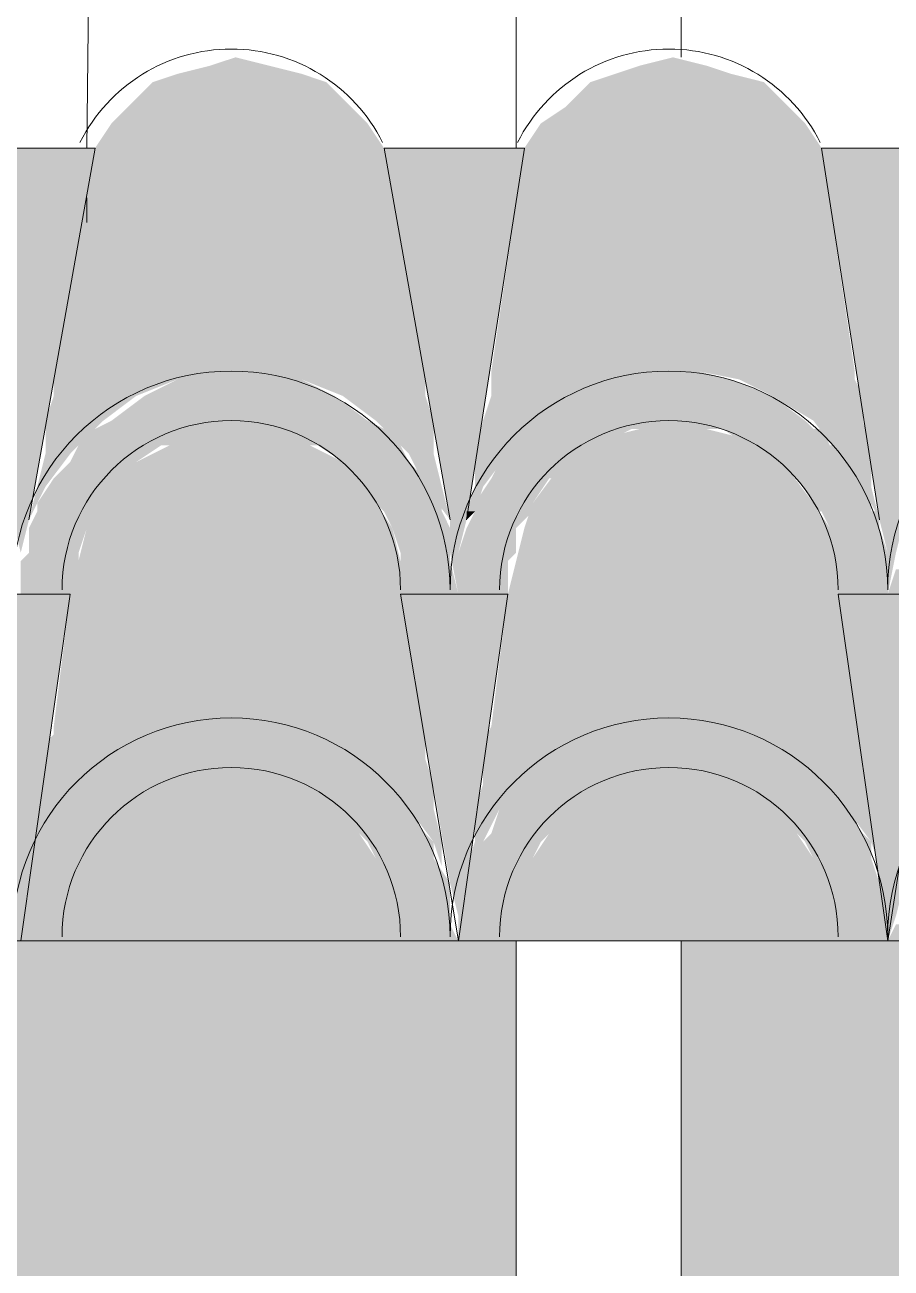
# Model space of a CAD drawing. Header units: millimetres. Extents: x 3949 to 6216, y -1987 to -943.
# Drawn here: x 4943.61 to 4948.73, y -1569.52 to -1562.17 of the extents above; entities that cross this region are included whole.
import ezdxf

# ---------------------------------------------------------------- set-up
doc = ezdxf.new("R2010")
doc.units = ezdxf.units.MM
doc.layers.add('PADRÃO DE ENTRADA', color=7, linetype='Continuous', lineweight=0)

msp = doc.modelspace()

# ---------------------------------------------------------------- hatches: boundary and pattern name
at = {"layer": 'PADRÃO DE ENTRADA'}
h = msp.add_hatch(dxfattribs=at)
h.set_pattern_fill('ANGLE', color=8, scale=30.153826)
h.set_pattern_definition([(0, (-26.65, -5794.58), (0, 210.6245), [153.1814, -57.443]), (90, (-26.65, -5794.58), (-210.6245, 1e-14), [153.1814, -57.443])])
h.paths.add_polyline_path([(4946.5162, -1524.1397), (4946.028, -1524.1397), (4945.6374, -1523.505), (4944.9539, -1524.7743), (4944.7098, -1524.1397), (4944.5145, -1524.1397), (4944.1908, -1545.4254), (4946.5162, -1545.4254)])
h.paths.add_polyline_path([(4949.836, -1524.1397), (4949.6407, -1524.1397), (4949.1525, -1523.4562), (4948.5178, -1524.9208), (4948.2249, -1524.1397), (4947.4926, -1524.1397), (4947.4926, -1545.4254), (4949.9717, -1545.4254)])
h.paths.add_polyline_path([(4946.5162, -1546.2553), (4944.1782, -1546.2553), (4944.124, -1549.8192), (4943.9787, -1562.7949, -0.600759), (4945.7426, -1562.9031), (4946.5162, -1562.9031)])
h.paths.add_polyline_path([(4949.977, -1546.2553), (4947.4926, -1546.2553), (4947.4926, -1562.32, -0.274072), (4948.3301, -1562.9031), (4949.0961, -1562.9031, -0.313671), (4950.0794, -1562.3199)])
at = {"layer": 'PADRÃO DE ENTRADA', "true_color": 0xffdf7e}
h = msp.add_hatch(color=41, dxfattribs=at)
h.dxf.hatch_style = 1
h.paths.add_polyline_path([(4946.5162, -1567.5899), (4946.1744, -1567.5899), (4945.8327, -1567.5899), (4940.9018, -1567.5899), (4940.7065, -1567.5899), (4923.7658, -1567.5899), (4923.3265, -1567.5899), (4923.0335, -1567.5899), (4922.6918, -1567.5899), (4922.2524, -1567.5899), (4922.2524, -1581.3057), (4932.4884, -1581.3057), (4937.8931, -1583.4481), (4937.9563, -1583.2586), (4939.0792, -1583.942), (4937.8098, -1583.6979), (4937.8931, -1583.4481), (4932.4884, -1581.3057), (4922.2524, -1581.3057), (4922.2524, -1592.8135), (4923.5562, -1593.3303), (4923.6194, -1593.1407), (4924.7423, -1593.8242), (4923.4729, -1593.5801), (4923.5562, -1593.3303), (4922.2524, -1592.8135), (4922.2524, -1612.163), (4946.2315, -1612.163), (4946.2315, -1610.7472), (4947.5009, -1610.7472), (4947.5009, -1612.163), (4957.594, -1612.163), (4957.3514, -1567.5899), (4947.4926, -1567.5899), (4947.4926, -1577.7445), (4954.0829, -1577.7445), (4954.0829, -1601.9333), (4947.9403, -1601.9333), (4947.9403, -1602.8609), (4945.5969, -1602.8609), (4945.5969, -1601.9333), (4942.7182, -1601.9333), (4942.7182, -1602.3861), (4941.2664, -1602.3861), (4941.2664, -1601.9333), (4939.5734, -1601.9333), (4939.5734, -1577.7445), (4946.5162, -1577.7445)])
h.paths.add_polyline_path([(4937.7954, -1594.9219), (4937.7954, -1595.2138), (4938.3666, -1595.2138), (4938.3666, -1595.8485), (4937.7954, -1595.8485), (4937.7954, -1596.1151), (4926.3079, -1596.1151), (4926.3079, -1595.8485), (4925.7113, -1595.8485), (4925.7113, -1595.2138), (4926.3079, -1595.2138), (4926.3079, -1594.9219)], flags=16)
h.paths.add_polyline_path([(4937.1988, -1595.2138), (4937.1988, -1595.1123), (4937.6558, -1595.1123), (4937.6558, -1595.9501), (4937.1988, -1595.9501), (4926.9045, -1595.8485), (4926.9045, -1595.9501), (4926.4222, -1595.9501), (4926.4222, -1595.1123), (4926.9045, -1595.1123), (4926.9045, -1595.2138)], flags=0)
h.paths.add_polyline_path([(4936.3984, -1612.2661), (4943.7854, -1612.2661), (4943.7854, -1609.0225), (4936.3984, -1609.0225)], flags=9)

# ---------------------------------------------------------------- linework, layer by layer
at = {"layer": 'PADRÃO DE ENTRADA', "lineweight": 5}
for points in [[(4943.9775, -1562.9031), (4944.124, -1549.8192), (4944.5145, -1524.1397)], [(4943.9775, -1563.3425), (4943.9775, -1563.196)]]:
    msp.add_lwpolyline(points, dxfattribs=at)
at = {"layer": 'PADRÃO DE ENTRADA', "color": 7, "lineweight": 5}
for points in [[(4946.5162, -1562.9031), (4946.5162, -1524.1397)], [(4947.4926, -1562.3661), (4947.4926, -1524.1397)], [(4943.1964, -1562.9031), (4944.0263, -1562.9031)], [(4943.6358, -1565.1), (4944.0263, -1562.9031)], [(4945.7351, -1562.9031), (4946.565, -1562.9031)], [(4946.1256, -1565.1), (4945.7351, -1562.9031)], [(4946.2233, -1565.1), (4946.565, -1562.9031)], [(4948.3225, -1562.9031), (4949.1525, -1562.9031)], [(4948.6643, -1565.1), (4948.3225, -1562.9031)], [(4948.4202, -1565.5394), (4948.7131, -1567.5899), (4949.0548, -1565.393)], [(4943.8799, -1565.5394), (4943.587, -1565.5394), (4943.294, -1565.5394)], [(4943.587, -1567.5899), (4943.8799, -1565.5394)], [(4946.4674, -1565.5394), (4946.1744, -1565.5394), (4945.8327, -1565.5394)], [(4945.8327, -1565.5394), (4946.1744, -1567.5899), (4946.4674, -1565.5394)], [(4949.0548, -1565.5394), (4948.7131, -1565.5394), (4948.4202, -1565.5394)], [(4948.7131, -1565.5394), (4948.7131, -1565.5394)], [(4952.277, -1567.5899), (4923.7658, -1567.5899)], [(4940.9018, -1567.5899), (4959.0142, -1567.5899), (4957.5984, -1567.5899), (4959.0142, -1567.5899)], [(4943.8799, -1567.5899), (4943.587, -1567.5899), (4943.294, -1567.5899)], [(4946.4674, -1567.5899), (4946.1744, -1567.5899), (4945.8327, -1567.5899)], [(4946.5162, -1577.7445), (4946.5162, -1567.5899)], [(4947.4926, -1577.7445), (4947.4926, -1567.5899)], [(4949.0548, -1567.5899), (4948.7131, -1567.5899), (4948.4202, -1567.5899)]]:
    msp.add_lwpolyline(points, dxfattribs=at)
for points in [[(4943.5381, -1565.5149, -0.999977), (4946.1255, -1565.515, -0.999977), (4948.713, -1565.515, -0.999977), (4951.3005, -1565.515)], [(4943.5381, -1567.5654, -0.999977), (4946.1255, -1567.5655, -0.999977), (4948.713, -1567.5655, -0.999977), (4951.3005, -1567.5655)]]:
    msp.add_lwpolyline(points, format="xyb", dxfattribs=at)
for centre, start, end in [((4944.8319, -1563.3181), 26.62312, 153.36929), ((4947.4194, -1563.3181), 26.62312, 153.36929), ((4944.8319, -1565.515), 0.0024, 179.9938), ((4947.4194, -1565.515), 0.0024, 179.9938), ((4944.8319, -1567.5655), 0.0024, 179.9938), ((4947.4194, -1567.5655), 0.0024, 179.9938)]:
    msp.add_arc(centre, 1.0008, start, end, dxfattribs=at)
at = {"layer": 'PADRÃO DE ENTRADA', "color": 244, "true_color": 0x991b1e, "transparency": 33554559}
for points in [[(4944.8563, -1562.3661), (4944.7098, -1562.4149), (4945.0516, -1562.4149)], [(4947.4438, -1562.3661), (4947.2485, -1562.4149), (4947.6391, -1562.4149)], [(4944.7098, -1562.4149), (4945.0516, -1562.4149), (4944.5145, -1562.4637)], [(4945.0516, -1562.4149), (4944.5145, -1562.4637), (4945.2469, -1562.4637)], [(4947.2485, -1562.4149), (4947.6391, -1562.4149), (4947.102, -1562.4637)], [(4947.6391, -1562.4149), (4947.102, -1562.4637), (4947.7855, -1562.4637)], [(4944.3681, -1562.5126), (4945.3933, -1562.5126), (4944.2216, -1562.659)], [(4945.3933, -1562.5126), (4944.2216, -1562.659), (4945.5398, -1562.659)], [(4944.5145, -1562.4637), (4945.2469, -1562.4637), (4944.3681, -1562.5126)], [(4945.2469, -1562.4637), (4944.3681, -1562.5126), (4945.3933, -1562.5126)], [(4946.9556, -1562.5126), (4947.9808, -1562.5126), (4946.8091, -1562.659)], [(4947.9808, -1562.5126), (4946.8091, -1562.659), (4948.1273, -1562.659)], [(4947.102, -1562.4637), (4947.7855, -1562.4637), (4946.9556, -1562.5126)], [(4947.7855, -1562.4637), (4946.9556, -1562.5126), (4947.9808, -1562.5126)], [(4944.2216, -1562.659), (4945.5398, -1562.659), (4944.124, -1562.7567)], [(4945.5398, -1562.659), (4944.124, -1562.7567), (4945.6374, -1562.7567)], [(4946.8091, -1562.659), (4948.1273, -1562.659), (4946.6626, -1562.7567)], [(4948.1273, -1562.659), (4946.6626, -1562.7567), (4948.2249, -1562.7567)], [(4944.124, -1562.7567), (4945.6374, -1562.7567), (4944.0263, -1562.9031)], [(4945.6374, -1562.7567), (4944.0263, -1562.9031), (4945.7351, -1562.9031)], [(4946.6626, -1562.7567), (4948.2249, -1562.7567), (4946.565, -1562.9031)], [(4948.2249, -1562.7567), (4946.565, -1562.9031), (4948.3225, -1562.9031)], [(4944.0263, -1562.9031), (4945.7351, -1562.9031), (4943.7822, -1564.2213)], [(4945.7351, -1562.9031), (4943.7822, -1564.2213), (4945.9792, -1564.2213)], [(4946.565, -1562.9031), (4948.3225, -1562.9031), (4946.3697, -1564.2213)], [(4948.3225, -1562.9031), (4946.3697, -1564.2213), (4948.5178, -1564.2213)], [(4943.7822, -1564.2213), (4944.7586, -1564.2213), (4943.7822, -1564.2701)], [(4944.7586, -1564.2213), (4943.7822, -1564.2701), (4944.5145, -1564.2701)], [(4943.7822, -1564.2701), (4944.5145, -1564.2701), (4943.7822, -1564.3677)], [(4944.5145, -1564.2701), (4943.7822, -1564.3677), (4944.2704, -1564.3677)], [(4945.0027, -1564.2213), (4945.9792, -1564.2213), (4945.2469, -1564.2701)], [(4945.9792, -1564.2213), (4945.2469, -1564.2701), (4945.9792, -1564.2701)], [(4945.2469, -1564.2701), (4945.9792, -1564.2701), (4945.491, -1564.3677)], [(4945.9792, -1564.2701), (4945.491, -1564.3677), (4945.9792, -1564.3677)], [(4946.3697, -1564.2213), (4947.3461, -1564.2213), (4946.3697, -1564.2701)], [(4947.3461, -1564.2213), (4946.3697, -1564.2701), (4947.102, -1564.2701)], [(4946.3697, -1564.2701), (4947.102, -1564.2701), (4946.3697, -1564.3677)], [(4947.102, -1564.2701), (4946.3697, -1564.3677), (4946.8579, -1564.3677)], [(4947.5902, -1564.2213), (4948.5178, -1564.2213), (4947.3461, -1564.2213)], [(4947.5902, -1564.2213), (4947.5902, -1564.2213), (4948.5178, -1564.2213)], [(4947.5902, -1564.2213), (4948.5178, -1564.2213), (4947.8343, -1564.2701)], [(4948.5178, -1564.2213), (4947.8343, -1564.2701), (4948.5178, -1564.2701)], [(4947.8343, -1564.2701), (4948.5178, -1564.2701), (4948.0296, -1564.3677)], [(4948.5178, -1564.2701), (4948.0296, -1564.3677), (4948.5666, -1564.3677)], [(4943.7822, -1564.3677), (4944.2704, -1564.3677), (4943.7334, -1564.5142)], [(4944.2704, -1564.3677), (4943.7334, -1564.5142), (4944.0752, -1564.5142)], [(4945.491, -1564.3677), (4945.9792, -1564.3677), (4945.6862, -1564.5142)], [(4945.9792, -1564.3677), (4945.6862, -1564.5142), (4946.028, -1564.5142)], [(4946.3697, -1564.3677), (4946.8579, -1564.3677), (4946.3209, -1564.5142)], [(4946.8579, -1564.3677), (4946.3209, -1564.5142), (4946.6626, -1564.5142)], [(4948.0296, -1564.3677), (4948.5666, -1564.3677), (4948.2737, -1564.5142)], [(4948.5666, -1564.3677), (4948.2737, -1564.5142), (4948.5666, -1564.5142)], [(4943.7334, -1564.5142), (4944.0752, -1564.5142), (4943.7334, -1564.7095)], [(4944.0752, -1564.5142), (4943.7334, -1564.7095), (4943.8799, -1564.7095)], [(4944.6122, -1564.563), (4945.1492, -1564.563), (4944.4657, -1564.6607)], [(4945.1492, -1564.563), (4944.4657, -1564.6607), (4945.2957, -1564.6607)], [(4944.8075, -1564.563), (4944.9539, -1564.563), (4944.6122, -1564.563)], [(4944.9539, -1564.563), (4944.6122, -1564.563), (4945.1492, -1564.563)], [(4945.6862, -1564.5142), (4946.028, -1564.5142), (4945.8815, -1564.7095)], [(4946.028, -1564.5142), (4945.8815, -1564.7095), (4946.028, -1564.7095)], [(4946.3209, -1564.5142), (4946.6626, -1564.5142), (4946.2721, -1564.7095)], [(4946.6626, -1564.5142), (4946.2721, -1564.7095), (4946.4674, -1564.7095)], [(4947.2485, -1564.563), (4947.6391, -1564.563), (4947.0532, -1564.6118)], [(4947.6391, -1564.563), (4947.0532, -1564.6118), (4947.8343, -1564.6118)], [(4947.4438, -1564.563), (4947.2485, -1564.563), (4947.6391, -1564.563)], [(4948.2737, -1564.5142), (4948.5666, -1564.5142), (4948.4202, -1564.7095)], [(4948.5666, -1564.5142), (4948.4202, -1564.7095), (4948.6155, -1564.7095)], [(4947.0532, -1564.6118), (4947.8343, -1564.6118), (4946.9067, -1564.7095)], [(4947.8343, -1564.6118), (4946.9067, -1564.7095), (4947.9808, -1564.7095)], [(4943.7334, -1564.7095), (4943.8799, -1564.7095), (4943.6846, -1564.9048)], [(4943.8799, -1564.7095), (4943.6846, -1564.9048), (4943.7334, -1564.9048)], [(4944.4657, -1564.6607), (4945.2957, -1564.6607), (4944.2704, -1564.7583)], [(4945.2957, -1564.6607), (4944.2704, -1564.7583), (4945.491, -1564.7583)], [(4945.8815, -1564.7095), (4946.028, -1564.7095), (4945.9792, -1564.9048)], [(4946.028, -1564.7095), (4945.9792, -1564.9048), (4946.0768, -1564.9048)], [(4946.2721, -1564.7095), (4946.4674, -1564.7095), (4946.2721, -1564.9048)], [(4946.4674, -1564.7095), (4946.2721, -1564.9048), (4946.3209, -1564.9048)], [(4946.9067, -1564.7095), (4947.9808, -1564.7095), (4946.7603, -1564.8071)], [(4947.9808, -1564.7095), (4946.7603, -1564.8071), (4948.1273, -1564.8071)], [(4948.4202, -1564.7095), (4948.6155, -1564.7095), (4948.5666, -1564.9048)], [(4948.6155, -1564.7095), (4948.5666, -1564.9048), (4948.6155, -1564.9048)], [(4944.2704, -1564.7583), (4945.491, -1564.7583), (4944.1728, -1564.8559)], [(4945.491, -1564.7583), (4944.1728, -1564.8559), (4945.5886, -1564.8559)], [(4944.1728, -1564.8559), (4945.5886, -1564.8559), (4944.0263, -1565.0024)], [(4945.5886, -1564.8559), (4944.0263, -1565.0024), (4945.6862, -1565.0024)], [(4946.7603, -1564.8071), (4948.1273, -1564.8071), (4946.6138, -1565.0024)], [(4948.1273, -1564.8071), (4946.6138, -1565.0024), (4948.2737, -1565.0024)], [(4943.6358, -1565.1), (4943.6358, -1565.1), (4943.7334, -1564.9048)], [(4943.6358, -1565.1), (4943.7334, -1564.9048), (4943.6846, -1564.9048)], [(4946.1256, -1565.1), (4946.0768, -1564.9048), (4945.9792, -1564.9048)], [(4946.1256, -1565.1), (4946.1256, -1565.1), (4946.0768, -1564.9048)], [(4946.2721, -1564.9048), (4946.3209, -1564.9048), (4946.2233, -1565.0512)], [(4946.3209, -1564.9048), (4946.2233, -1565.0512), (4946.2721, -1565.0512)], [(4948.6643, -1565.1), (4948.6155, -1564.9048), (4948.5666, -1564.9048)], [(4948.6643, -1565.1), (4948.6643, -1565.1), (4948.6155, -1564.9048)], [(4944.0263, -1565.0024), (4945.6862, -1565.0024), (4943.9775, -1565.1489)], [(4945.6862, -1565.0024), (4943.9775, -1565.1489), (4945.7839, -1565.1489)], [(4946.6138, -1565.0024), (4948.2737, -1565.0024), (4946.565, -1565.1489)], [(4948.2737, -1565.0024), (4946.565, -1565.1489), (4948.3714, -1565.1489)], [(4946.2721, -1565.0512), (4946.2233, -1565.0512), (4946.2233, -1565.1)], [(4943.9775, -1565.1489), (4945.7839, -1565.1489), (4943.9287, -1565.3441)], [(4945.7839, -1565.1489), (4943.9287, -1565.3441), (4945.8327, -1565.3441)], [(4946.565, -1565.1489), (4948.3714, -1565.1489), (4946.5162, -1565.3441)], [(4948.3714, -1565.1489), (4946.5162, -1565.3441), (4948.4202, -1565.3441)], [(4943.9287, -1565.3441), (4945.8327, -1565.3441), (4943.8799, -1565.5394)], [(4945.8327, -1565.3441), (4943.8799, -1565.5394), (4945.8327, -1565.5394)], [(4946.5162, -1565.3441), (4948.4202, -1565.3441), (4946.4674, -1565.5394)], [(4948.4202, -1565.3441), (4946.4674, -1565.5394), (4948.4202, -1565.5394)], [(4943.8799, -1565.5394), (4945.8327, -1565.5394), (4943.7822, -1566.3206)], [(4945.8327, -1565.5394), (4943.7822, -1566.3206), (4945.9792, -1566.3206)], [(4946.4674, -1565.5394), (4948.4202, -1565.5394), (4946.3697, -1566.3206)], [(4948.4202, -1565.5394), (4946.3697, -1566.3206), (4948.5666, -1566.3206)], [(4944.8563, -1566.3206), (4943.7822, -1566.3206), (4944.661, -1566.3206)], [(4943.7822, -1566.3206), (4944.661, -1566.3206), (4943.7822, -1566.4182)], [(4944.661, -1566.3206), (4943.7822, -1566.4182), (4944.4169, -1566.4182)], [(4945.1004, -1566.3206), (4945.9792, -1566.3206), (4944.8563, -1566.3206)], [(4945.1004, -1566.3206), (4945.1004, -1566.3206), (4945.9792, -1566.3206)], [(4945.1004, -1566.3206), (4945.9792, -1566.3206), (4945.3445, -1566.4182)], [(4945.9792, -1566.3206), (4945.3445, -1566.4182), (4945.9792, -1566.4182)], [(4946.3697, -1566.3206), (4947.1997, -1566.3206), (4946.3209, -1566.4182)], [(4947.1997, -1566.3206), (4946.3209, -1566.4182), (4947.0044, -1566.4182)], [(4947.4438, -1566.3206), (4946.3697, -1566.3206), (4947.1997, -1566.3206)], [(4947.6879, -1566.3206), (4948.5666, -1566.3206), (4947.4438, -1566.3206)], [(4947.6879, -1566.3206), (4947.6879, -1566.3206), (4948.5666, -1566.3206)], [(4947.6879, -1566.3206), (4948.5666, -1566.3206), (4947.932, -1566.4182)], [(4948.5666, -1566.3206), (4947.932, -1566.4182), (4948.5666, -1566.4182)], [(4943.7822, -1566.4182), (4944.4169, -1566.4182), (4943.7334, -1566.5158)], [(4944.4169, -1566.4182), (4943.7334, -1566.5158), (4944.2216, -1566.5158)], [(4945.3445, -1566.4182), (4945.9792, -1566.4182), (4945.5398, -1566.5158)], [(4945.9792, -1566.4182), (4945.5398, -1566.5158), (4945.9792, -1566.5158)], [(4946.3209, -1566.4182), (4947.0044, -1566.4182), (4946.3209, -1566.5158)], [(4947.0044, -1566.4182), (4946.3209, -1566.5158), (4946.7603, -1566.5158)], [(4947.932, -1566.4182), (4948.5666, -1566.4182), (4948.1273, -1566.5158)], [(4948.5666, -1566.4182), (4948.1273, -1566.5158), (4948.5666, -1566.5158)], [(4943.7334, -1566.5158), (4944.2216, -1566.5158), (4943.7334, -1566.6623)], [(4944.2216, -1566.5158), (4943.7334, -1566.6623), (4944.0263, -1566.6623)], [(4945.5398, -1566.5158), (4945.9792, -1566.5158), (4945.7351, -1566.6623)], [(4945.9792, -1566.5158), (4945.7351, -1566.6623), (4946.028, -1566.6623)], [(4946.3209, -1566.5158), (4946.7603, -1566.5158), (4946.3209, -1566.6623)], [(4946.7603, -1566.5158), (4946.3209, -1566.6623), (4946.6138, -1566.6623)], [(4948.1273, -1566.5158), (4948.5666, -1566.5158), (4948.3225, -1566.6623)], [(4948.5666, -1566.5158), (4948.3225, -1566.6623), (4948.6155, -1566.6623)], [(4943.7334, -1566.6623), (4944.0263, -1566.6623), (4943.7334, -1566.8088)], [(4944.0263, -1566.6623), (4943.7334, -1566.8088), (4943.8799, -1566.8088)], [(4945.7351, -1566.6623), (4946.028, -1566.6623), (4945.8815, -1566.8088)], [(4946.028, -1566.6623), (4945.8815, -1566.8088), (4946.028, -1566.8088)], [(4946.3209, -1566.6623), (4946.6138, -1566.6623), (4946.2721, -1566.8088)], [(4946.6138, -1566.6623), (4946.2721, -1566.8088), (4946.4185, -1566.8088)], [(4948.3225, -1566.6623), (4948.6155, -1566.6623), (4948.469, -1566.8088)], [(4948.6155, -1566.6623), (4948.469, -1566.8088), (4948.6155, -1566.8088)], [(4943.7334, -1566.8088), (4943.8799, -1566.8088), (4943.6846, -1567.004)], [(4943.8799, -1566.8088), (4943.6846, -1567.004), (4943.7334, -1567.004)], [(4945.8815, -1566.8088), (4946.028, -1566.8088), (4946.028, -1567.004)], [(4946.028, -1566.8088), (4946.028, -1567.004), (4946.0768, -1567.004)], [(4946.2721, -1566.8088), (4946.4185, -1566.8088), (4946.2721, -1567.004)], [(4946.4185, -1566.8088), (4946.2721, -1567.004), (4946.3209, -1567.004)], [(4948.469, -1566.8088), (4948.6155, -1566.8088), (4948.6155, -1567.004)], [(4948.6155, -1566.8088), (4948.6155, -1567.004), (4948.6643, -1567.004)], [(4943.6846, -1567.1505), (4943.6846, -1567.1505), (4943.7334, -1567.004)], [(4943.6846, -1567.1505), (4943.7334, -1567.004), (4943.6846, -1567.004)], [(4946.0768, -1567.1505), (4946.0768, -1567.004), (4946.028, -1567.004)], [(4946.0768, -1567.1505), (4946.0768, -1567.1505), (4946.0768, -1567.004)], [(4946.2721, -1567.004), (4946.3209, -1567.004), (4946.2233, -1567.1505)], [(4946.3209, -1567.004), (4946.2233, -1567.1505), (4946.2721, -1567.1505)], [(4948.6643, -1567.1505), (4948.6643, -1567.004), (4948.6155, -1567.004)], [(4948.6643, -1567.1505), (4948.6643, -1567.1505), (4948.6643, -1567.004)], [(4943.6846, -1567.1505), (4943.6358, -1567.2481), (4943.6358, -1567.2481)], [(4946.0768, -1567.1505), (4946.1256, -1567.2481), (4946.1256, -1567.2481)], [(4946.2721, -1567.1505), (4946.2233, -1567.1505), (4946.2233, -1567.2481)], [(4948.6643, -1567.1505), (4948.6643, -1567.2481), (4948.6643, -1567.2481)]]:
    msp.add_solid(points, dxfattribs=at)
at = {"layer": 'PADRÃO DE ENTRADA', "transparency": 33554559}
for points in [[(4943.1964, -1562.9031), (4944.0263, -1562.9031), (4943.5381, -1565.1)], [(4944.0263, -1562.9031), (4943.5381, -1565.1), (4943.6358, -1565.1)], [(4945.7351, -1562.9031), (4946.565, -1562.9031), (4946.1256, -1565.1)], [(4946.565, -1562.9031), (4946.1256, -1565.1), (4946.2233, -1565.1)], [(4948.3225, -1562.9031), (4949.1525, -1562.9031), (4948.6643, -1565.1)], [(4949.1525, -1562.9031), (4948.6643, -1565.1), (4948.8107, -1565.1)], [(4944.5145, -1564.2701), (4945.2469, -1564.2701), (4944.3193, -1564.3677)], [(4945.2469, -1564.2701), (4944.3193, -1564.3677), (4945.4421, -1564.3677)], [(4944.7586, -1564.2213), (4945.0027, -1564.2213), (4944.5145, -1564.2701)], [(4945.0027, -1564.2213), (4944.5145, -1564.2701), (4945.2469, -1564.2701)], [(4947.102, -1564.2701), (4947.7855, -1564.2701), (4946.8579, -1564.3677)], [(4947.7855, -1564.2701), (4946.8579, -1564.3677), (4948.0296, -1564.3677)], [(4947.3461, -1564.2213), (4947.5902, -1564.2213), (4947.102, -1564.2701)], [(4947.5902, -1564.2213), (4947.102, -1564.2701), (4947.7855, -1564.2701)], [(4944.3193, -1564.3677), (4945.4421, -1564.3677), (4944.124, -1564.5142)], [(4945.4421, -1564.3677), (4944.124, -1564.5142), (4945.6374, -1564.5142)], [(4946.8579, -1564.3677), (4948.0296, -1564.3677), (4946.6626, -1564.5142)], [(4948.0296, -1564.3677), (4946.6626, -1564.5142), (4948.2249, -1564.5142)], [(4944.0263, -1564.563), (4944.6122, -1564.563), (4943.9287, -1564.6607)], [(4944.6122, -1564.563), (4943.9287, -1564.6607), (4944.4657, -1564.6607)], [(4944.124, -1564.5142), (4945.6374, -1564.5142), (4944.0263, -1564.563)], [(4945.6374, -1564.5142), (4944.0263, -1564.563), (4945.7351, -1564.563)], [(4944.8075, -1564.563), (4944.0263, -1564.563), (4944.6122, -1564.563)], [(4945.1492, -1564.563), (4945.7351, -1564.563), (4944.9539, -1564.563)], [(4945.1492, -1564.563), (4945.1492, -1564.563), (4945.7351, -1564.563)], [(4945.1492, -1564.563), (4945.7351, -1564.563), (4945.2957, -1564.6607)], [(4945.7351, -1564.563), (4945.2957, -1564.6607), (4945.8327, -1564.6607)], [(4946.565, -1564.563), (4947.1997, -1564.563), (4946.5162, -1564.6607)], [(4947.1997, -1564.563), (4946.5162, -1564.6607), (4947.0044, -1564.6607)], [(4946.6138, -1564.563), (4947.3461, -1564.563), (4946.565, -1564.563)], [(4947.3461, -1564.563), (4946.565, -1564.563), (4947.1997, -1564.563)], [(4946.6626, -1564.5142), (4948.2249, -1564.5142), (4946.6138, -1564.563)], [(4948.2249, -1564.5142), (4946.6138, -1564.563), (4948.2737, -1564.563)], [(4947.5414, -1564.563), (4948.2737, -1564.563), (4947.7367, -1564.563)], [(4948.2737, -1564.563), (4947.7367, -1564.563), (4948.3225, -1564.563)], [(4947.7367, -1564.563), (4948.3225, -1564.563), (4947.8832, -1564.6607)], [(4948.3225, -1564.563), (4947.8832, -1564.6607), (4948.3714, -1564.6607)], [(4943.9287, -1564.6607), (4944.4169, -1564.6607), (4943.8799, -1564.7583)], [(4944.4169, -1564.6607), (4943.8799, -1564.7583), (4944.2704, -1564.7583)], [(4944.4657, -1564.6607), (4943.9287, -1564.6607), (4944.4169, -1564.6607)], [(4945.3445, -1564.6607), (4945.8327, -1564.6607), (4945.2957, -1564.6607)], [(4945.3445, -1564.6607), (4945.3445, -1564.6607), (4945.8327, -1564.6607)], [(4945.3445, -1564.6607), (4945.8327, -1564.6607), (4945.491, -1564.7583)], [(4945.8327, -1564.6607), (4945.491, -1564.7583), (4945.8815, -1564.7583)], [(4946.5162, -1564.6607), (4947.0044, -1564.6607), (4946.4185, -1564.7583)], [(4947.0044, -1564.6607), (4946.4185, -1564.7583), (4946.8579, -1564.7583)], [(4947.0044, -1564.6607), (4946.5162, -1564.6607), (4946.5162, -1564.6607)], [(4946.5162, -1564.6607), (4946.5162, -1564.6607), (4947.0044, -1564.6607)], [(4948.3714, -1564.6607), (4947.8832, -1564.6607), (4948.4202, -1564.6607)], [(4947.8832, -1564.6607), (4948.4202, -1564.6607), (4948.0296, -1564.7583)], [(4948.4202, -1564.6607), (4948.0296, -1564.7583), (4948.469, -1564.7583)], [(4943.8799, -1564.7583), (4944.2704, -1564.7583), (4943.7822, -1564.8559)], [(4944.2704, -1564.7583), (4943.7822, -1564.8559), (4944.1728, -1564.8559)], [(4945.491, -1564.7583), (4945.8815, -1564.7583), (4945.5886, -1564.8559)], [(4945.8815, -1564.7583), (4945.5886, -1564.8559), (4945.9792, -1564.8559)], [(4946.4185, -1564.7583), (4946.8579, -1564.7583), (4946.3697, -1564.8559)], [(4946.8579, -1564.7583), (4946.3697, -1564.8559), (4946.7603, -1564.8559)], [(4948.0296, -1564.7583), (4948.469, -1564.7583), (4948.1761, -1564.8559)], [(4948.469, -1564.7583), (4948.1761, -1564.8559), (4948.5666, -1564.8559)], [(4943.7822, -1564.8559), (4944.1728, -1564.8559), (4943.6846, -1565.0024)], [(4944.1728, -1564.8559), (4943.6846, -1565.0024), (4944.0263, -1565.0024)], [(4944.1728, -1564.8559), (4943.7822, -1564.8559), (4943.7822, -1564.8559)], [(4943.7822, -1564.8559), (4943.7822, -1564.8559), (4944.1728, -1564.8559)], [(4945.9792, -1564.8559), (4945.5886, -1564.8559), (4945.5886, -1564.8559)], [(4945.5886, -1564.8559), (4945.5886, -1564.8559), (4945.9792, -1564.8559)], [(4945.5886, -1564.8559), (4945.9792, -1564.8559), (4945.6862, -1565.0024)], [(4945.9792, -1564.8559), (4945.6862, -1565.0024), (4946.0768, -1565.0024)], [(4946.3697, -1564.8559), (4946.7115, -1564.8559), (4946.2721, -1565.0024)], [(4946.7115, -1564.8559), (4946.2721, -1565.0024), (4946.6138, -1565.0024)], [(4946.7603, -1564.8559), (4946.3697, -1564.8559), (4946.7115, -1564.8559)], [(4948.5666, -1564.8559), (4948.1761, -1564.8559), (4948.1761, -1564.8559)], [(4948.1761, -1564.8559), (4948.1761, -1564.8559), (4948.5666, -1564.8559)], [(4948.1761, -1564.8559), (4948.5666, -1564.8559), (4948.2737, -1565.0024)], [(4948.5666, -1564.8559), (4948.2737, -1565.0024), (4948.6155, -1565.0024)], [(4943.6846, -1565.0024), (4944.0263, -1565.0024), (4943.6846, -1565.0512)], [(4944.0263, -1565.0024), (4943.6846, -1565.0512), (4944.0263, -1565.0512)], [(4945.6862, -1565.0024), (4946.0768, -1565.0024), (4945.7351, -1565.0512)], [(4946.0768, -1565.0024), (4945.7351, -1565.0512), (4946.0768, -1565.0512)], [(4946.2721, -1565.0024), (4946.6138, -1565.0024), (4946.2721, -1565.0512)], [(4946.6138, -1565.0024), (4946.2721, -1565.0512), (4946.6138, -1565.0512)], [(4948.2737, -1565.0024), (4948.6155, -1565.0024), (4948.2737, -1565.0512)], [(4948.6155, -1565.0024), (4948.2737, -1565.0512), (4948.6155, -1565.0512)], [(4943.6846, -1565.0512), (4944.0263, -1565.0512), (4943.6358, -1565.1489)], [(4944.0263, -1565.0512), (4943.6358, -1565.1489), (4943.9775, -1565.1489)], [(4944.0263, -1565.0512), (4943.6846, -1565.0512), (4943.6846, -1565.0512)], [(4943.6846, -1565.0512), (4943.6846, -1565.0512), (4944.0263, -1565.0512)], [(4946.0768, -1565.0512), (4945.7351, -1565.0512), (4945.7351, -1565.0512)], [(4945.7351, -1565.0512), (4945.7351, -1565.0512), (4946.0768, -1565.0512)], [(4945.7351, -1565.0512), (4946.0768, -1565.0512), (4945.7839, -1565.1489)], [(4946.0768, -1565.0512), (4945.7839, -1565.1489), (4946.1256, -1565.1489)], [(4946.2721, -1565.0512), (4946.6138, -1565.0512), (4946.2233, -1565.1489)], [(4946.6138, -1565.0512), (4946.2233, -1565.1489), (4946.5162, -1565.1489)], [(4946.6138, -1565.0512), (4946.2721, -1565.0512), (4946.2721, -1565.0512)], [(4946.2721, -1565.0512), (4946.2721, -1565.0512), (4946.6138, -1565.0512)], [(4948.2737, -1565.0512), (4948.6155, -1565.0512), (4948.3225, -1565.0512)], [(4948.6155, -1565.0512), (4948.3225, -1565.0512), (4948.6643, -1565.0512)], [(4948.3225, -1565.0512), (4948.6643, -1565.0512), (4948.3714, -1565.1489)], [(4948.6643, -1565.0512), (4948.3714, -1565.1489), (4948.6643, -1565.1489)], [(4943.6358, -1565.1), (4943.5381, -1565.1), (4943.5381, -1565.1)], [(4943.587, -1565.2953), (4943.6358, -1565.1), (4943.5381, -1565.1)], [(4943.587, -1565.2953), (4943.587, -1565.2953), (4943.6358, -1565.1)], [(4943.6358, -1565.1489), (4943.9775, -1565.1489), (4943.6358, -1565.2953)], [(4943.9775, -1565.1489), (4943.6358, -1565.2953), (4943.9287, -1565.2953)], [(4945.7839, -1565.1489), (4946.1256, -1565.1489), (4945.8327, -1565.2953)], [(4946.1256, -1565.1489), (4945.8327, -1565.2953), (4946.1256, -1565.2953)], [(4946.2233, -1565.1), (4946.1256, -1565.1), (4946.1256, -1565.1)], [(4946.1256, -1565.1), (4946.1256, -1565.1), (4946.2233, -1565.1)], [(4946.1256, -1565.1), (4946.2233, -1565.1), (4946.1256, -1565.2953)], [(4946.2233, -1565.1), (4946.1256, -1565.2953), (4946.1744, -1565.2953)], [(4946.2233, -1565.1489), (4946.5162, -1565.1489), (4946.1744, -1565.2953)], [(4946.5162, -1565.1489), (4946.1744, -1565.2953), (4946.5162, -1565.2953)], [(4948.3714, -1565.1489), (4948.6643, -1565.1489), (4948.3714, -1565.2953)], [(4948.6643, -1565.1489), (4948.3714, -1565.2953), (4948.7131, -1565.2953)], [(4948.6643, -1565.1), (4948.8107, -1565.1), (4948.7131, -1565.2953)], [(4948.8107, -1565.1), (4948.7131, -1565.2953), (4948.7619, -1565.2953)], [(4943.6358, -1565.2953), (4943.9287, -1565.2953), (4943.587, -1565.3441)], [(4943.9287, -1565.2953), (4943.587, -1565.3441), (4943.9287, -1565.3441)], [(4945.8327, -1565.2953), (4946.1256, -1565.2953), (4945.8327, -1565.3441)], [(4946.1256, -1565.2953), (4945.8327, -1565.3441), (4946.1256, -1565.3441)], [(4946.1744, -1565.2953), (4946.1256, -1565.2953), (4946.1256, -1565.2953)], [(4946.1256, -1565.2953), (4946.1256, -1565.2953), (4946.1744, -1565.2953)], [(4946.1744, -1565.5394), (4946.1744, -1565.2953), (4946.1256, -1565.2953)], [(4946.1744, -1565.5394), (4946.1744, -1565.5394), (4946.1744, -1565.2953)], [(4946.1744, -1565.2953), (4946.5162, -1565.2953), (4946.1744, -1565.3441)], [(4946.5162, -1565.2953), (4946.1744, -1565.3441), (4946.4674, -1565.3441)], [(4948.3714, -1565.2953), (4948.7131, -1565.2953), (4948.4202, -1565.3441)], [(4948.7131, -1565.2953), (4948.4202, -1565.3441), (4948.7131, -1565.3441)], [(4948.7131, -1565.5394), (4948.7131, -1565.5394), (4948.7619, -1565.2953)], [(4948.7131, -1565.5394), (4948.7619, -1565.2953), (4948.7131, -1565.2953)], [(4943.587, -1565.3441), (4943.9287, -1565.3441), (4943.587, -1565.5394)], [(4943.9287, -1565.3441), (4943.587, -1565.5394), (4943.8799, -1565.5394)], [(4945.8327, -1565.3441), (4946.1256, -1565.3441), (4945.8327, -1565.5394)], [(4946.1256, -1565.3441), (4945.8327, -1565.5394), (4946.1744, -1565.5394)], [(4946.1744, -1565.3441), (4946.4674, -1565.3441), (4946.1744, -1565.5394)], [(4946.4674, -1565.3441), (4946.1744, -1565.5394), (4946.4674, -1565.5394)], [(4948.4202, -1565.3441), (4948.7131, -1565.3441), (4948.4202, -1565.5394)], [(4948.7131, -1565.3441), (4948.4202, -1565.5394), (4948.7131, -1565.5394)], [(4948.7619, -1565.393), (4949.0548, -1565.393), (4948.7131, -1565.5394)], [(4949.0548, -1565.393), (4948.7131, -1565.5394), (4949.0548, -1565.5394)], [(4943.294, -1565.5394), (4943.8799, -1565.5394), (4943.587, -1567.2481)], [(4943.8799, -1565.5394), (4943.587, -1567.2481), (4943.6358, -1567.2481)], [(4945.8327, -1565.5394), (4946.4674, -1565.5394), (4946.1256, -1567.2481)], [(4946.1744, -1565.5394), (4945.8327, -1565.5394), (4945.8327, -1565.5394)], [(4945.8327, -1565.5394), (4945.8327, -1565.5394), (4946.1744, -1565.5394)], [(4946.4674, -1565.5394), (4946.1256, -1567.2481), (4946.2233, -1567.2481)], [(4946.4674, -1565.5394), (4946.1744, -1565.5394), (4946.1744, -1565.5394)], [(4946.1744, -1565.5394), (4946.1744, -1565.5394), (4946.4674, -1565.5394)], [(4948.4202, -1565.5394), (4949.0548, -1565.5394), (4948.6643, -1567.2481)], [(4948.7131, -1565.5394), (4948.4202, -1565.5394), (4948.4202, -1565.5394)], [(4948.4202, -1565.5394), (4948.4202, -1565.5394), (4948.7131, -1565.5394)], [(4949.0548, -1565.5394), (4948.6643, -1567.2481), (4948.8107, -1567.2481)], [(4949.0548, -1565.5394), (4948.7131, -1565.5394), (4948.7131, -1565.5394)], [(4948.7131, -1565.5394), (4948.7131, -1565.5394), (4949.0548, -1565.5394)], [(4944.661, -1566.3206), (4945.1004, -1566.3206), (4944.4169, -1566.4182)], [(4945.1004, -1566.3206), (4944.4169, -1566.4182), (4945.3445, -1566.4182)], [(4944.8563, -1566.3206), (4944.661, -1566.3206), (4945.1004, -1566.3206)], [(4947.1997, -1566.3206), (4947.6879, -1566.3206), (4947.0044, -1566.4182)], [(4947.6879, -1566.3206), (4947.0044, -1566.4182), (4947.932, -1566.4182)], [(4947.4438, -1566.3206), (4947.1997, -1566.3206), (4947.6879, -1566.3206)], [(4944.4169, -1566.4182), (4945.3445, -1566.4182), (4944.2216, -1566.5158)], [(4945.3445, -1566.4182), (4944.2216, -1566.5158), (4945.5398, -1566.5158)], [(4947.0044, -1566.4182), (4947.932, -1566.4182), (4946.7603, -1566.5158)], [(4947.932, -1566.4182), (4946.7603, -1566.5158), (4948.1273, -1566.5158)], [(4944.2216, -1566.5158), (4945.5398, -1566.5158), (4944.0263, -1566.6135)], [(4945.5398, -1566.5158), (4944.0263, -1566.6135), (4945.7351, -1566.6135)], [(4946.7603, -1566.5158), (4948.1273, -1566.5158), (4946.6138, -1566.6135)], [(4948.1273, -1566.5158), (4946.6138, -1566.6135), (4948.2737, -1566.6135)], [(4944.0263, -1566.6135), (4944.8075, -1566.6135), (4944.0263, -1566.6623)], [(4944.8075, -1566.6135), (4944.0263, -1566.6623), (4944.7098, -1566.6623)], [(4944.8075, -1566.6135), (4944.9539, -1566.6135), (4944.6122, -1566.6623)], [(4944.9539, -1566.6135), (4944.6122, -1566.6623), (4945.1492, -1566.6623)], [(4944.9539, -1566.6135), (4945.7351, -1566.6135), (4945.0516, -1566.6623)], [(4945.7351, -1566.6135), (4945.0516, -1566.6623), (4945.7351, -1566.6623)], [(4946.6138, -1566.6135), (4947.3461, -1566.6135), (4946.6138, -1566.6623)], [(4947.3461, -1566.6135), (4946.6138, -1566.6623), (4947.2973, -1566.6623)], [(4947.3461, -1566.6135), (4947.5414, -1566.6135), (4947.1997, -1566.6623)], [(4947.5414, -1566.6135), (4947.1997, -1566.6623), (4947.7367, -1566.6623)], [(4947.5414, -1566.6135), (4948.2737, -1566.6135), (4947.6391, -1566.6623)], [(4948.2737, -1566.6135), (4947.6391, -1566.6623), (4948.3225, -1566.6623)], [(4944.0263, -1566.6623), (4944.6122, -1566.6623), (4943.9287, -1566.7111)], [(4944.6122, -1566.6623), (4943.9287, -1566.7111), (4944.4657, -1566.7111)], [(4944.7098, -1566.6623), (4944.0263, -1566.6623), (4944.6122, -1566.6623)], [(4944.6122, -1566.6623), (4945.1492, -1566.6623), (4944.4657, -1566.7111)], [(4945.1492, -1566.6623), (4944.4657, -1566.7111), (4945.2957, -1566.7111)], [(4945.1492, -1566.6623), (4945.7351, -1566.6623), (4945.0516, -1566.6623)], [(4945.1492, -1566.6623), (4945.1492, -1566.6623), (4945.7351, -1566.6623)], [(4945.1492, -1566.6623), (4945.7351, -1566.6623), (4945.2957, -1566.7111)], [(4945.7351, -1566.6623), (4945.2957, -1566.7111), (4945.8327, -1566.7111)], [(4946.565, -1566.6623), (4947.1997, -1566.6623), (4946.5162, -1566.7111)], [(4947.1997, -1566.6623), (4946.5162, -1566.7111), (4947.0044, -1566.7111)], [(4946.6138, -1566.6623), (4947.2973, -1566.6623), (4946.565, -1566.6623)], [(4947.2973, -1566.6623), (4946.565, -1566.6623), (4947.1997, -1566.6623)], [(4947.1997, -1566.6623), (4947.7367, -1566.6623), (4947.0044, -1566.7111)], [(4947.7367, -1566.6623), (4947.0044, -1566.7111), (4947.8832, -1566.7111)], [(4947.7367, -1566.6623), (4948.3225, -1566.6623), (4947.6391, -1566.6623)], [(4947.7367, -1566.6623), (4947.7367, -1566.6623), (4948.3225, -1566.6623)], [(4947.7367, -1566.6623), (4948.3225, -1566.6623), (4947.8832, -1566.7111)], [(4948.3225, -1566.6623), (4947.8832, -1566.7111), (4948.3714, -1566.7111)], [(4943.9287, -1566.7111), (4944.4657, -1566.7111), (4943.8799, -1566.8088)], [(4944.4657, -1566.7111), (4943.8799, -1566.8088), (4944.3193, -1566.8088)], [(4944.4657, -1566.7111), (4945.2957, -1566.7111), (4944.2704, -1566.8088)], [(4945.2957, -1566.7111), (4944.2704, -1566.8088), (4945.491, -1566.8088)], [(4945.2957, -1566.7111), (4945.8327, -1566.7111), (4945.4421, -1566.8088)], [(4945.8327, -1566.7111), (4945.4421, -1566.8088), (4945.8815, -1566.8088)], [(4946.5162, -1566.7111), (4947.0044, -1566.7111), (4946.4185, -1566.8088)], [(4947.0044, -1566.7111), (4946.4185, -1566.8088), (4946.8579, -1566.8088)], [(4947.0044, -1566.7111), (4947.8832, -1566.7111), (4946.8579, -1566.8088)], [(4947.8832, -1566.7111), (4946.8579, -1566.8088), (4948.0296, -1566.8088)], [(4947.8832, -1566.7111), (4948.3714, -1566.7111), (4948.0296, -1566.8088)], [(4948.3714, -1566.7111), (4948.0296, -1566.8088), (4948.469, -1566.8088)], [(4943.8799, -1566.8088), (4944.2704, -1566.8088), (4943.7822, -1566.9552)], [(4944.2704, -1566.8088), (4943.7822, -1566.9552), (4944.1728, -1566.9552)], [(4944.3193, -1566.8088), (4943.8799, -1566.8088), (4944.2704, -1566.8088)], [(4944.2704, -1566.8088), (4945.491, -1566.8088), (4944.1728, -1566.9552)], [(4945.491, -1566.8088), (4944.1728, -1566.9552), (4945.5886, -1566.9552)], [(4945.491, -1566.8088), (4945.8815, -1566.8088), (4945.4421, -1566.8088)], [(4945.491, -1566.8088), (4945.491, -1566.8088), (4945.8815, -1566.8088)], [(4945.491, -1566.8088), (4945.8815, -1566.8088), (4945.5886, -1566.9552)], [(4945.8815, -1566.8088), (4945.5886, -1566.9552), (4945.9792, -1566.9552)], [(4946.4185, -1566.8088), (4946.8579, -1566.8088), (4946.3697, -1566.9552)], [(4946.8579, -1566.8088), (4946.3697, -1566.9552), (4946.7115, -1566.9552)], [(4946.8579, -1566.8088), (4946.4185, -1566.8088), (4946.4185, -1566.8088)], [(4946.4185, -1566.8088), (4946.4185, -1566.8088), (4946.8579, -1566.8088)], [(4946.8579, -1566.8088), (4948.0296, -1566.8088), (4946.7115, -1566.9552)], [(4948.0296, -1566.8088), (4946.7115, -1566.9552), (4948.1761, -1566.9552)], [(4948.469, -1566.8088), (4948.0296, -1566.8088), (4948.0296, -1566.8088)], [(4948.0296, -1566.8088), (4948.0296, -1566.8088), (4948.469, -1566.8088)], [(4948.0296, -1566.8088), (4948.469, -1566.8088), (4948.1761, -1566.9552)], [(4948.469, -1566.8088), (4948.1761, -1566.9552), (4948.5666, -1566.9552)], [(4943.7334, -1567.004), (4944.124, -1567.004), (4943.6846, -1567.1017)], [(4944.124, -1567.004), (4943.6846, -1567.1017), (4944.0263, -1567.1017)], [(4943.7822, -1566.9552), (4944.1728, -1566.9552), (4943.7334, -1567.004)], [(4944.1728, -1566.9552), (4943.7334, -1567.004), (4944.124, -1567.004)], [(4944.1728, -1566.9552), (4945.5886, -1566.9552), (4944.0263, -1567.1017)], [(4945.5886, -1566.9552), (4944.0263, -1567.1017), (4945.6862, -1567.1017)], [(4945.5886, -1566.9552), (4945.9792, -1566.9552), (4945.6374, -1567.004)], [(4945.9792, -1566.9552), (4945.6374, -1567.004), (4946.028, -1567.004)], [(4945.6374, -1567.004), (4946.028, -1567.004), (4945.6862, -1567.1017)], [(4946.028, -1567.004), (4945.6862, -1567.1017), (4946.028, -1567.1017)], [(4946.3209, -1567.004), (4946.6626, -1567.004), (4946.2721, -1567.1017)], [(4946.6626, -1567.004), (4946.2721, -1567.1017), (4946.6138, -1567.1017)], [(4946.3697, -1566.9552), (4946.7115, -1566.9552), (4946.3209, -1567.004)], [(4946.7115, -1566.9552), (4946.3209, -1567.004), (4946.6626, -1567.004)], [(4946.7115, -1566.9552), (4948.1761, -1566.9552), (4946.6138, -1567.1017)], [(4948.1761, -1566.9552), (4946.6138, -1567.1017), (4948.2737, -1567.1017)], [(4948.1761, -1566.9552), (4948.5666, -1566.9552), (4948.2249, -1567.004)], [(4948.5666, -1566.9552), (4948.2249, -1567.004), (4948.6155, -1567.004)], [(4948.2249, -1567.004), (4948.6155, -1567.004), (4948.2737, -1567.1017)], [(4948.6155, -1567.004), (4948.2737, -1567.1017), (4948.6155, -1567.1017)], [(4943.6846, -1567.1017), (4944.0263, -1567.1017), (4943.6358, -1567.2481)], [(4944.0263, -1567.1017), (4943.6358, -1567.2481), (4943.9775, -1567.2481)], [(4944.0263, -1567.1017), (4945.6862, -1567.1017), (4943.9775, -1567.2481)], [(4945.6862, -1567.1017), (4943.9775, -1567.2481), (4945.7839, -1567.2481)], [(4945.6862, -1567.1017), (4946.028, -1567.1017), (4945.7839, -1567.2481)], [(4946.028, -1567.1017), (4945.7839, -1567.2481), (4946.1256, -1567.2481)], [(4946.2721, -1567.1017), (4946.6138, -1567.1017), (4946.2233, -1567.2481)], [(4946.6138, -1567.1017), (4946.2233, -1567.2481), (4946.565, -1567.2481)], [(4946.6138, -1567.1017), (4948.2737, -1567.1017), (4946.5162, -1567.2481)], [(4948.2737, -1567.1017), (4946.5162, -1567.2481), (4948.3714, -1567.2481)], [(4948.2737, -1567.1017), (4948.6155, -1567.1017), (4948.3714, -1567.2481)], [(4948.6155, -1567.1017), (4948.3714, -1567.2481), (4948.6643, -1567.2481)], [(4943.587, -1567.4434), (4943.587, -1567.4434), (4943.6358, -1567.2481)], [(4943.587, -1567.4434), (4943.6358, -1567.2481), (4943.587, -1567.2481)], [(4943.9775, -1567.2481), (4943.6358, -1567.2481), (4943.6358, -1567.2481)], [(4943.6358, -1567.2481), (4943.6358, -1567.2481), (4943.9775, -1567.2481)], [(4943.6358, -1567.2481), (4943.9775, -1567.2481), (4943.6358, -1567.4434)], [(4943.9775, -1567.2481), (4943.6358, -1567.4434), (4943.9287, -1567.4434)], [(4943.9775, -1567.2481), (4945.7839, -1567.2481), (4943.9287, -1567.4434)], [(4945.7839, -1567.2481), (4943.9287, -1567.4434), (4945.8327, -1567.4434)], [(4946.1256, -1567.2481), (4945.7839, -1567.2481), (4945.7839, -1567.2481)], [(4945.7839, -1567.2481), (4945.7839, -1567.2481), (4946.1256, -1567.2481)], [(4945.7839, -1567.2481), (4946.1256, -1567.2481), (4945.8327, -1567.4434)], [(4946.1256, -1567.2481), (4945.8327, -1567.4434), (4946.1256, -1567.4434)], [(4946.1744, -1567.4434), (4946.2233, -1567.2481), (4946.1256, -1567.2481)], [(4946.2233, -1567.2481), (4946.5162, -1567.2481), (4946.1744, -1567.4434)], [(4946.5162, -1567.2481), (4946.1744, -1567.4434), (4946.4674, -1567.4434)], [(4946.1744, -1567.4434), (4946.1744, -1567.4434), (4946.2233, -1567.2481)], [(4946.565, -1567.2481), (4946.2233, -1567.2481), (4946.5162, -1567.2481)], [(4946.5162, -1567.2481), (4948.3714, -1567.2481), (4946.4674, -1567.4434)], [(4948.3714, -1567.2481), (4946.4674, -1567.4434), (4948.4202, -1567.4434)], [(4948.6643, -1567.2481), (4948.3714, -1567.2481), (4948.3714, -1567.2481)], [(4948.3714, -1567.2481), (4948.3714, -1567.2481), (4948.6643, -1567.2481)], [(4948.6643, -1567.2481), (4948.3714, -1567.2481), (4948.3714, -1567.2481)], [(4948.3714, -1567.2481), (4948.3714, -1567.2481), (4948.6643, -1567.2481)], [(4948.3714, -1567.2481), (4948.6643, -1567.2481), (4948.3714, -1567.3458)], [(4948.6643, -1567.2481), (4948.3714, -1567.3458), (4948.7131, -1567.3458)], [(4948.6643, -1567.2481), (4948.7131, -1567.3458), (4948.7131, -1567.3458)], [(4948.7131, -1567.3458), (4948.7131, -1567.3458), (4948.6643, -1567.2481)], [(4948.8107, -1567.2481), (4948.6643, -1567.2481), (4948.6643, -1567.2481)], [(4948.6643, -1567.2481), (4948.6643, -1567.2481), (4948.8107, -1567.2481)], [(4948.6643, -1567.2481), (4948.8107, -1567.2481), (4948.7131, -1567.4434)], [(4948.8107, -1567.2481), (4948.7131, -1567.4434), (4948.7619, -1567.4434)], [(4948.7131, -1567.3458), (4948.3714, -1567.3458), (4948.3714, -1567.3458)], [(4948.3714, -1567.3458), (4948.3714, -1567.3458), (4948.7131, -1567.3458)], [(4948.3714, -1567.3458), (4948.7131, -1567.3458), (4948.4202, -1567.4434)], [(4948.7131, -1567.3458), (4948.4202, -1567.4434), (4948.7131, -1567.4434)], [(4948.7131, -1567.3458), (4948.7131, -1567.4434), (4948.7131, -1567.4434)], [(4948.7131, -1567.4434), (4948.7131, -1567.4434), (4948.7131, -1567.3458)], [(4943.6358, -1567.4434), (4943.9287, -1567.4434), (4943.6358, -1567.4922)], [(4943.9287, -1567.4434), (4943.6358, -1567.4922), (4943.9287, -1567.4922)], [(4943.9287, -1567.4434), (4945.8327, -1567.4434), (4943.8799, -1567.5899)], [(4945.8327, -1567.4434), (4943.8799, -1567.5899), (4945.8327, -1567.5899)], [(4945.8327, -1567.4434), (4946.1256, -1567.4434), (4945.8327, -1567.4922)], [(4946.1256, -1567.4434), (4945.8327, -1567.4922), (4946.1256, -1567.4922)], [(4946.1744, -1567.4434), (4946.4674, -1567.4434), (4946.1744, -1567.4922)], [(4946.4674, -1567.4434), (4946.1744, -1567.4922), (4946.4674, -1567.4922)], [(4946.1744, -1567.4434), (4946.1744, -1567.5899), (4946.1744, -1567.5899)], [(4946.4674, -1567.4434), (4948.4202, -1567.4434), (4946.4674, -1567.5899)], [(4948.4202, -1567.4434), (4946.4674, -1567.5899), (4948.4202, -1567.5899)], [(4948.7131, -1567.4434), (4948.4202, -1567.4434), (4948.4202, -1567.4434)], [(4948.4202, -1567.4434), (4948.4202, -1567.4434), (4948.7131, -1567.4434)], [(4948.7131, -1567.4434), (4948.4202, -1567.4434), (4948.4202, -1567.4434)], [(4948.4202, -1567.4434), (4948.4202, -1567.4434), (4948.7131, -1567.4434)], [(4948.4202, -1567.4434), (4948.7131, -1567.4434), (4948.4202, -1567.4922)], [(4948.7131, -1567.4434), (4948.4202, -1567.4922), (4948.7131, -1567.4922)], [(4948.7131, -1567.4434), (4948.7131, -1567.4922), (4948.7131, -1567.4922)], [(4948.7131, -1567.4922), (4948.7131, -1567.4922), (4948.7131, -1567.4434)], [(4948.7619, -1567.4434), (4948.7131, -1567.4434), (4948.7131, -1567.4434)], [(4948.7131, -1567.4434), (4948.7131, -1567.4434), (4948.7619, -1567.4434)], [(4948.7619, -1567.4434), (4948.7131, -1567.4434), (4948.7131, -1567.5899)], [(4948.7619, -1567.4434), (4948.7131, -1567.4434), (4948.7131, -1567.4434)], [(4948.7131, -1567.4434), (4948.7131, -1567.4434), (4948.7619, -1567.4434)], [(4943.6358, -1567.4922), (4943.9287, -1567.4922), (4943.587, -1567.5899)], [(4943.9287, -1567.4922), (4943.587, -1567.5899), (4943.8799, -1567.5899)], [(4945.8327, -1567.4922), (4946.1256, -1567.4922), (4945.8327, -1567.5899)], [(4946.1256, -1567.4922), (4945.8327, -1567.5899), (4946.1744, -1567.5899)], [(4946.1744, -1567.4922), (4946.4674, -1567.4922), (4946.1744, -1567.5899)], [(4946.4674, -1567.4922), (4946.1744, -1567.5899), (4946.4674, -1567.5899)], [(4948.4202, -1567.4922), (4948.7131, -1567.4922), (4948.4202, -1567.5899)], [(4948.7131, -1567.4922), (4948.4202, -1567.5899), (4948.7131, -1567.5899)], [(4948.7131, -1567.4922), (4948.7131, -1567.5899), (4948.7131, -1567.5899)], [(4948.7619, -1567.4922), (4949.0548, -1567.4922), (4948.7131, -1567.5899)], [(4949.0548, -1567.4922), (4948.7131, -1567.5899), (4949.0548, -1567.5899)]]:
    msp.add_solid(points, dxfattribs=at)
at = {"layer": 'PADRÃO DE ENTRADA', "color": 150, "true_color": 0x007eff, "transparency": 33554559}
msp.add_solid([(4942.9523, -1567.1505), (4945.6862, -1569.2986), (4943.7822, -1566.3694)], dxfattribs=at)

doc.saveas('drawing.dxf')
